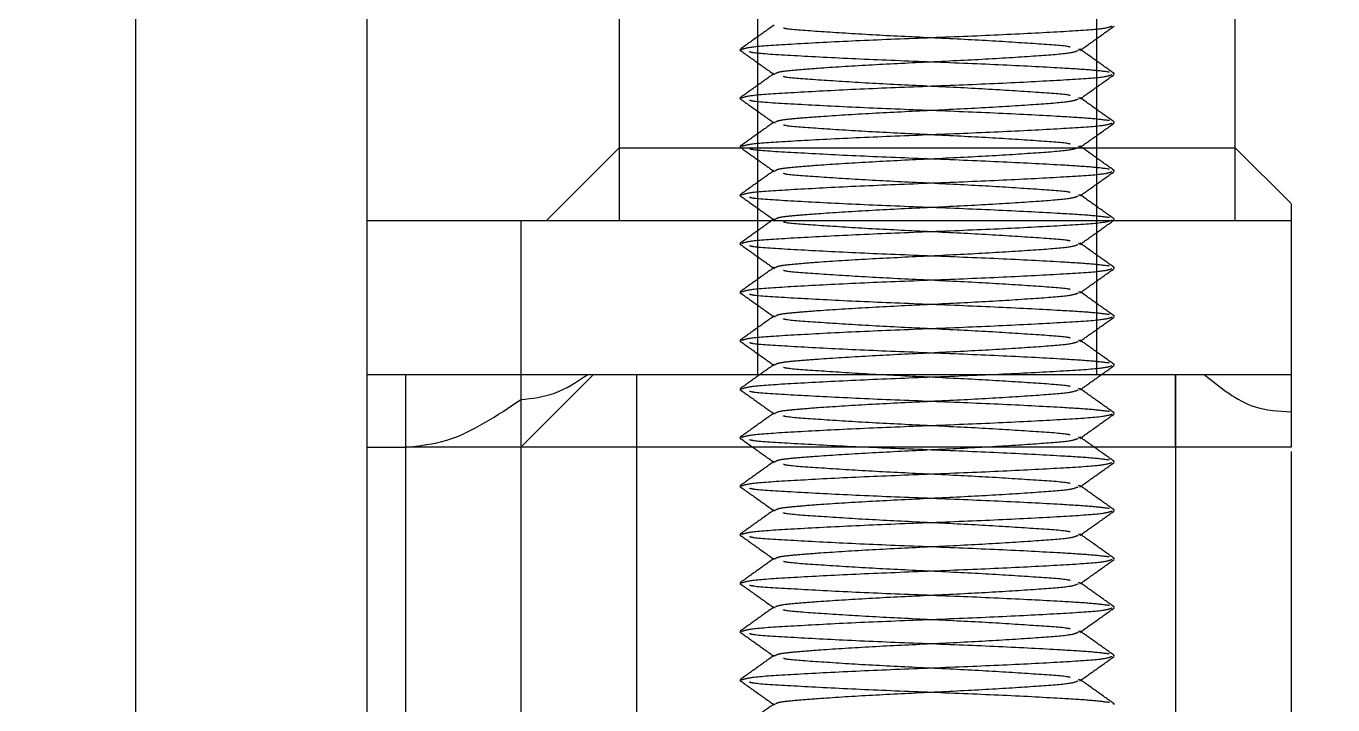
# Model space of a CAD drawing. Header units: metres. Extents: x 0 to 63075, y 0 to 44550.
# Drawn here: x 14044.5 to 14098.3, y 27457.6 to 27485.6 of the extents above; entities that cross this region are included whole.
import ezdxf

# ---------------------------------------------------------------- set-up
doc = ezdxf.new("R2010")
doc.units = ezdxf.units.M
doc.header["$LTSCALE"] = 75
doc.linetypes.add('HIDDEN2', pattern=[4.7625, 3.175, -1.5875])
for name, color, linetype in [('SDM', 7, 'Continuous'), ('SL1', 8, 'Continuous'), ('SL4', 4, 'Continuous'), ('ST1', 7, 'HIDDEN2')]:
    doc.layers.add(name, color=color, linetype=linetype)

# ---------------------------------------------------------------- blocks, each defined once
blk = doc.blocks.new('A$C1d93b9d1')
at = {"layer": 'SL1'}
blk.add_arc((5798.635, 3250), 171.45, 193.60643, 339.18626, dxfattribs=at)
blk = doc.blocks.new('A$C429c7d53')
at = {"layer": 'SL4'}
for p, q in [((328.24, 215), (328.24, 1004.763)), ((337.765, 1004.763), (337.765, 54.76)), ((348.165, 411.544), (348.165, 390.544)), ((373.565, 390.544), (373.565, 411.544)), ((348.165, 390.544), (345.165, 387.544)), ((348.165, 390.544), (373.565, 390.544)), ((375.865, 388.244), (373.565, 390.544)), ((337.765, 387.544), (344.115, 387.544)), ((344.115, 387.544), (344.115, 381.194)), ((344.115, 387.544), (375.865, 387.544)), ((354.561, 387.613), (354.464, 387.544)), ((368.544, 387.544), (368.574, 387.565)), ((375.865, 387.544), (375.865, 381.194)), ((337.765, 381.194), (339.358, 381.194)), ((337.765, 381.194), (344.115, 381.194)), ((339.358, 381.194), (344.115, 381.194)), ((339.358, 381.194), (339.358, 378.194)), ((339.358, 381.194), (339.358, 91.194)), ((344.115, 381.194), (344.115, 380.165)), ((344.115, 381.194), (346.869, 381.194)), ((347.115, 381.194), (344.115, 378.194)), ((344.115, 381.194), (375.865, 381.194)), ((348.878, 381.194), (348.878, 378.194)), ((371.108, 378.194), (371.108, 381.194)), ((372.29, 381.194), (375.865, 381.194)), ((375.865, 381.194), (375.865, 379.657)), ((344.115, 378.194), (339.358, 378.194)), ((348.878, 378.194), (344.115, 378.194)), ((344.115, 378.194), (344.115, 86.437)), ((371.108, 378.194), (348.878, 378.194)), ((348.878, 378.194), (348.878, 358.181)), ((375.865, 378.194), (371.108, 378.194)), ((371.108, 378.194), (371.108, 86.437)), ((375.865, 378.019), (375.865, 91.194))]:
    blk.add_line(p, q, dxfattribs=at)
for points, knots in [([(375.865, 388.241), (375.865, 388.211), (375.865, 388.15), (375.865, 387.749), (375.865, 387.544)], [0, 0, 0, 0, 0.489804, 1, 1, 1, 1]), ([(344.115, 380.165), (344.581, 380.214), (345.543, 380.317), (346.418, 380.896), (346.869, 381.194)], [0, 0, 0, 0, 0.485291, 1, 1, 1, 1]), ([(372.29, 381.194), (372.957, 380.654), (374.075, 379.749), (375.35, 379.683), (375.865, 379.657)], [0, 0, 0, 0, 0.595978, 1, 1, 1, 1]), ([(339.358, 378.194), (339.935, 378.26), (341.088, 378.39), (342.663, 379.189), (343.627, 379.837), (344.115, 380.165)], [0, 0, 0, 0, 0.331384, 0.661532, 1, 1, 1, 1]), ([(375.865, 379.657), (375.865, 379.159), (375.865, 378.391), (375.865, 378.245), (375.865, 378.194)], [0, 0, 0, 0, 0.648144, 1, 1, 1, 1])]:
    blk.add_open_spline(points, degree=3, knots=knots, dxfattribs=at)
at = {"layer": 'ST1'}
for p, q in [((325.003, 1004.763), (325.003, 4.763)), ((328.24, 215), (328.24, 1004.763)), ((333.003, 1004.763), (333.003, 4.763)), ((353.865, 412.544), (353.865, 387.544)), ((367.865, 387.544), (367.865, 412.544)), ((353.194, 394.576), (353.138, 394.589)), ((367.186, 394.589), (367.098, 394.612)), ((354.597, 393.575), (354.544, 393.589)), ((368.592, 393.589), (368.534, 393.61)), ((353.194, 392.576), (353.138, 392.589)), ((367.186, 392.589), (367.098, 392.612)), ((354.597, 391.575), (354.544, 391.589)), ((368.592, 391.589), (368.534, 391.61)), ((353.194, 390.576), (353.138, 390.589)), ((367.186, 390.589), (367.098, 390.612)), ((348.165, 390.544), (348.165, 387.544)), ((348.165, 390.544), (348.165, 387.544)), ((373.565, 387.544), (373.565, 390.544)), ((373.565, 387.544), (373.565, 390.544)), ((354.597, 389.575), (354.544, 389.589)), ((368.592, 389.589), (368.534, 389.61)), ((353.194, 388.576), (353.138, 388.589)), ((367.186, 388.589), (367.098, 388.612)), ((353.865, 387.544), (353.865, 381.194)), ((354.597, 387.575), (354.544, 387.589)), ((367.865, 381.194), (367.865, 387.544)), ((368.592, 387.589), (368.534, 387.61)), ((353.194, 386.576), (353.138, 386.589)), ((367.186, 386.589), (367.098, 386.612)), ((354.597, 385.575), (354.544, 385.589)), ((368.592, 385.589), (368.534, 385.61)), ((353.194, 384.576), (353.138, 384.589)), ((367.186, 384.589), (367.098, 384.612)), ((354.597, 383.575), (354.544, 383.589)), ((368.592, 383.589), (368.534, 383.61)), ((353.194, 382.576), (353.138, 382.589)), ((367.186, 382.589), (367.098, 382.612)), ((354.597, 381.575), (354.544, 381.589)), ((368.592, 381.589), (368.534, 381.61)), ((348.878, 381.194), (348.878, 378.194)), ((348.878, 381.194), (348.878, 81.194)), ((371.108, 381.194), (371.108, 378.194)), ((371.108, 381.194), (371.108, 86.437)), ((353.194, 380.576), (353.138, 380.589)), ((367.186, 380.589), (367.098, 380.612)), ((344.115, 380.165), (344.115, 378.194)), ((354.597, 379.575), (354.544, 379.589)), ((368.592, 379.589), (368.534, 379.61)), ((337.765, 378.194), (339.358, 378.194)), ((339.358, 378.194), (339.358, 91.194)), ((353.194, 378.576), (353.138, 378.589)), ((367.186, 378.589), (367.098, 378.612)), ((354.597, 377.575), (354.544, 377.589)), ((368.592, 377.589), (368.534, 377.61)), ((353.194, 376.576), (353.138, 376.589)), ((367.186, 376.589), (367.098, 376.612)), ((354.597, 375.575), (354.544, 375.589)), ((368.592, 375.589), (368.534, 375.61)), ((353.194, 374.576), (353.138, 374.589)), ((367.186, 374.589), (367.098, 374.612)), ((354.597, 373.575), (354.544, 373.589)), ((368.592, 373.589), (368.534, 373.61)), ((353.194, 372.576), (353.138, 372.589)), ((367.186, 372.589), (367.098, 372.612)), ((354.597, 371.575), (354.544, 371.589)), ((368.592, 371.589), (368.534, 371.61)), ((353.194, 370.576), (353.138, 370.589)), ((367.186, 370.589), (367.098, 370.612)), ((354.597, 369.575), (354.544, 369.589)), ((368.592, 369.589), (368.534, 369.61)), ((353.194, 368.576), (353.138, 368.589)), ((367.186, 368.589), (367.098, 368.612)), ((354.597, 367.575), (354.544, 367.589)), ((368.592, 367.589), (368.534, 367.61))]:
    blk.add_line(p, q, dxfattribs=at)
for points, knots in [([(354.561, 395.613), (354.326, 395.446), (353.856, 395.111), (353.386, 394.776), (353.151, 394.608)], [0, 0, 0, 0, 0.499908, 1, 1, 1, 1]), ([(353.229, 394.608), (353.334, 394.645), (353.561, 394.725), (355.282, 394.832), (357.822, 394.968), (360.865, 395.089), (363.908, 395.209), (366.447, 395.345), (368.157, 395.451), (368.382, 395.53), (368.485, 395.566)], [0, 0, 0, 0, 0.111758, 0.239388, 0.372264, 0.501747, 0.63123, 0.764106, 0.891736, 1, 1, 1, 1]), ([(366.759, 394.701), (366.74, 394.706), (366.578, 394.754), (365.389, 394.831), (363.365, 394.968), (360.865, 395.089), (358.367, 395.209), (356.334, 395.346), (355.127, 395.426), (354.964, 395.477), (354.936, 395.486)], [0, 0, 0, 0, 0.020732, 0.175704, 0.337058, 0.494284, 0.651511, 0.812864, 0.967837, 1, 1, 1, 1]), ([(367.164, 394.561), (367.399, 394.728), (367.869, 395.063), (368.339, 395.398), (368.574, 395.565)], [0, 0, 0, 0, 0.499911, 1, 1, 1, 1]), ([(353.143, 394.576), (353.377, 394.409), (353.847, 394.075), (354.316, 393.741), (354.55, 393.573)], [0, 0, 0, 0, 0.500033, 1, 1, 1, 1]), ([(368.375, 393.667), (368.156, 393.695), (367.718, 393.752), (366.214, 393.845), (363.905, 393.968), (360.868, 394.089), (357.814, 394.209), (355.313, 394.346), (353.794, 394.432), (353.589, 394.488), (353.537, 394.503)], [0, 0, 0, 0, 0.103388, 0.206233, 0.357671, 0.505243, 0.652814, 0.804253, 0.949712, 1, 1, 1, 1]), ([(354.609, 393.612), (354.65, 393.636), (354.738, 393.688), (355.379, 393.758), (356.52, 393.848), (358.382, 393.968), (360.863, 394.089), (363.355, 394.209), (365.43, 394.345), (366.819, 394.45), (367.002, 394.527), (367.085, 394.562)], [0, 0, 0, 0, 0.072607, 0.155069, 0.237884, 0.371691, 0.502076, 0.632461, 0.766268, 0.894784, 1, 1, 1, 1]), ([(368.577, 393.61), (368.342, 393.777), (367.873, 394.111), (367.404, 394.446), (367.169, 394.613)], [0, 0, 0, 0, 0.500042, 1, 1, 1, 1]), ([(354.561, 393.613), (354.326, 393.446), (353.856, 393.111), (353.386, 392.776), (353.151, 392.608)], [0, 0, 0, 0, 0.499908, 1, 1, 1, 1]), ([(353.229, 392.608), (353.334, 392.645), (353.561, 392.725), (355.282, 392.832), (357.822, 392.968), (360.865, 393.089), (363.908, 393.209), (366.447, 393.345), (368.157, 393.451), (368.382, 393.53), (368.485, 393.566)], [0, 0, 0, 0, 0.111758, 0.239388, 0.372264, 0.501747, 0.63123, 0.764106, 0.891736, 1, 1, 1, 1]), ([(366.759, 392.701), (366.74, 392.706), (366.578, 392.754), (365.389, 392.831), (363.365, 392.968), (360.865, 393.089), (358.367, 393.209), (356.334, 393.346), (355.127, 393.426), (354.964, 393.477), (354.936, 393.486)], [0, 0, 0, 0, 0.020732, 0.175704, 0.337058, 0.494284, 0.651511, 0.812864, 0.967837, 1, 1, 1, 1]), ([(367.164, 392.561), (367.399, 392.728), (367.869, 393.063), (368.339, 393.398), (368.574, 393.565)], [0, 0, 0, 0, 0.499911, 1, 1, 1, 1]), ([(353.143, 392.576), (353.377, 392.409), (353.847, 392.075), (354.316, 391.741), (354.55, 391.573)], [0, 0, 0, 0, 0.5000327, 1, 1, 1, 1]), ([(368.375, 391.667), (368.156, 391.695), (367.718, 391.752), (366.214, 391.845), (363.905, 391.968), (360.868, 392.089), (357.814, 392.209), (355.313, 392.346), (353.794, 392.432), (353.589, 392.488), (353.537, 392.503)], [0, 0, 0, 0, 0.103388, 0.206233, 0.357671, 0.505243, 0.652814, 0.804253, 0.949712, 1, 1, 1, 1]), ([(354.609, 391.612), (354.65, 391.636), (354.738, 391.688), (355.379, 391.758), (356.52, 391.848), (358.382, 391.968), (360.863, 392.089), (363.355, 392.209), (365.43, 392.345), (366.819, 392.45), (367.002, 392.527), (367.085, 392.562)], [0, 0, 0, 0, 0.072607, 0.155069, 0.237884, 0.371691, 0.502076, 0.632461, 0.766268, 0.894784, 1, 1, 1, 1]), ([(368.577, 391.61), (368.342, 391.777), (367.873, 392.111), (367.404, 392.446), (367.169, 392.613)], [0, 0, 0, 0, 0.5000417, 1, 1, 1, 1]), ([(354.561, 391.613), (354.326, 391.446), (353.856, 391.111), (353.386, 390.776), (353.151, 390.608)], [0, 0, 0, 0, 0.499908, 1, 1, 1, 1]), ([(353.229, 390.608), (353.334, 390.645), (353.561, 390.725), (355.282, 390.832), (357.822, 390.968), (360.865, 391.089), (363.908, 391.209), (366.447, 391.345), (368.157, 391.451), (368.382, 391.53), (368.485, 391.566)], [0, 0, 0, 0, 0.111758, 0.239388, 0.372264, 0.501747, 0.63123, 0.764106, 0.891736, 1, 1, 1, 1]), ([(366.759, 390.701), (366.74, 390.706), (366.578, 390.754), (365.389, 390.831), (363.365, 390.968), (360.865, 391.089), (358.367, 391.209), (356.334, 391.346), (355.127, 391.426), (354.964, 391.477), (354.936, 391.486)], [0, 0, 0, 0, 0.020732, 0.175704, 0.337058, 0.494284, 0.651511, 0.812864, 0.967837, 1, 1, 1, 1]), ([(367.164, 390.561), (367.399, 390.728), (367.869, 391.063), (368.339, 391.398), (368.574, 391.565)], [0, 0, 0, 0, 0.4999108, 1, 1, 1, 1]), ([(353.143, 390.576), (353.377, 390.409), (353.847, 390.075), (354.316, 389.741), (354.55, 389.573)], [0, 0, 0, 0, 0.5000327, 1, 1, 1, 1]), ([(368.577, 389.61), (368.342, 389.777), (367.873, 390.111), (367.404, 390.446), (367.169, 390.613)], [0, 0, 0, 0, 0.500042, 1, 1, 1, 1]), ([(368.375, 389.667), (368.156, 389.695), (367.718, 389.752), (366.214, 389.845), (363.905, 389.968), (360.868, 390.089), (357.814, 390.209), (355.313, 390.346), (353.794, 390.432), (353.589, 390.488), (353.537, 390.503)], [0, 0, 0, 0, 0.103388, 0.206233, 0.357671, 0.505243, 0.652814, 0.804253, 0.949712, 1, 1, 1, 1]), ([(354.609, 389.612), (354.65, 389.636), (354.738, 389.688), (355.379, 389.758), (356.52, 389.848), (358.382, 389.968), (360.863, 390.089), (363.355, 390.209), (365.43, 390.345), (366.819, 390.45), (367.002, 390.527), (367.085, 390.562)], [0, 0, 0, 0, 0.072607, 0.155069, 0.237884, 0.371691, 0.502076, 0.632461, 0.766268, 0.894784, 1, 1, 1, 1]), ([(354.561, 389.613), (354.326, 389.446), (353.856, 389.111), (353.386, 388.776), (353.151, 388.608)], [0, 0, 0, 0, 0.499908, 1, 1, 1, 1]), ([(353.229, 388.608), (353.334, 388.645), (353.561, 388.725), (355.282, 388.832), (357.822, 388.968), (360.865, 389.089), (363.908, 389.209), (366.447, 389.345), (368.157, 389.451), (368.382, 389.53), (368.485, 389.566)], [0, 0, 0, 0, 0.111758, 0.239388, 0.372264, 0.501747, 0.63123, 0.764106, 0.891736, 1, 1, 1, 1]), ([(366.759, 388.701), (366.74, 388.706), (366.578, 388.754), (365.389, 388.831), (363.365, 388.968), (360.865, 389.089), (358.367, 389.209), (356.334, 389.346), (355.127, 389.426), (354.964, 389.477), (354.936, 389.486)], [0, 0, 0, 0, 0.020732, 0.175704, 0.337058, 0.494284, 0.651511, 0.812864, 0.967837, 1, 1, 1, 1]), ([(367.164, 388.561), (367.399, 388.728), (367.869, 389.063), (368.339, 389.398), (368.574, 389.565)], [0, 0, 0, 0, 0.499911, 1, 1, 1, 1]), ([(353.143, 388.576), (353.377, 388.409), (353.847, 388.075), (354.316, 387.741), (354.55, 387.573)], [0, 0, 0, 0, 0.500033, 1, 1, 1, 1]), ([(368.375, 387.667), (368.156, 387.695), (367.718, 387.752), (366.214, 387.845), (363.905, 387.968), (360.868, 388.089), (357.814, 388.209), (355.313, 388.346), (353.794, 388.432), (353.589, 388.488), (353.537, 388.503)], [0, 0, 0, 0, 0.103388, 0.206233, 0.357671, 0.505243, 0.652814, 0.804253, 0.949712, 1, 1, 1, 1]), ([(354.609, 387.612), (354.65, 387.636), (354.738, 387.688), (355.379, 387.758), (356.52, 387.848), (358.382, 387.968), (360.863, 388.089), (363.355, 388.209), (365.43, 388.345), (366.819, 388.45), (367.002, 388.527), (367.085, 388.562)], [0, 0, 0, 0, 0.072607, 0.155069, 0.237884, 0.371691, 0.502076, 0.632461, 0.766268, 0.894784, 1, 1, 1, 1]), ([(368.577, 387.61), (368.342, 387.777), (367.873, 388.111), (367.404, 388.446), (367.169, 388.613)], [0, 0, 0, 0, 0.500042, 1, 1, 1, 1]), ([(354.464, 387.544), (354.261, 387.4), (353.824, 387.088), (353.386, 386.776), (353.151, 386.608)], [0, 0, 0, 0, 0.462982, 1, 1, 1, 1]), ([(353.229, 386.608), (353.334, 386.645), (353.561, 386.725), (355.282, 386.832), (357.822, 386.968), (360.865, 387.089), (363.908, 387.209), (366.447, 387.345), (368.157, 387.451), (368.382, 387.53), (368.485, 387.566)], [0, 0, 0, 0, 0.111758, 0.239388, 0.372264, 0.501747, 0.63123, 0.764106, 0.891736, 1, 1, 1, 1]), ([(366.759, 386.701), (366.74, 386.706), (366.578, 386.754), (365.389, 386.831), (363.365, 386.968), (360.865, 387.089), (358.367, 387.209), (356.334, 387.346), (355.127, 387.426), (354.964, 387.477), (354.936, 387.486)], [0, 0, 0, 0, 0.020732, 0.175704, 0.337058, 0.494284, 0.651511, 0.812864, 0.967837, 1, 1, 1, 1]), ([(367.164, 386.561), (367.399, 386.728), (367.859, 387.056), (368.319, 387.384), (368.544, 387.544)], [0, 0, 0, 0, 0.510792, 1, 1, 1, 1]), ([(353.143, 386.576), (353.377, 386.409), (353.847, 386.075), (354.316, 385.741), (354.55, 385.573)], [0, 0, 0, 0, 0.500033, 1, 1, 1, 1]), ([(368.375, 385.667), (368.156, 385.695), (367.718, 385.752), (366.214, 385.845), (363.905, 385.968), (360.868, 386.089), (357.814, 386.209), (355.313, 386.346), (353.794, 386.432), (353.589, 386.488), (353.537, 386.503)], [0, 0, 0, 0, 0.103388, 0.206233, 0.357671, 0.505243, 0.652814, 0.804253, 0.949712, 1, 1, 1, 1]), ([(354.609, 385.612), (354.65, 385.636), (354.738, 385.688), (355.379, 385.758), (356.52, 385.848), (358.382, 385.968), (360.863, 386.089), (363.355, 386.209), (365.43, 386.345), (366.819, 386.45), (367.002, 386.527), (367.085, 386.562)], [0, 0, 0, 0, 0.072607, 0.155069, 0.237884, 0.371691, 0.502076, 0.632461, 0.766268, 0.894784, 1, 1, 1, 1]), ([(368.577, 385.61), (368.342, 385.777), (367.873, 386.111), (367.404, 386.446), (367.169, 386.613)], [0, 0, 0, 0, 0.500042, 1, 1, 1, 1]), ([(354.561, 385.613), (354.326, 385.446), (353.856, 385.111), (353.386, 384.776), (353.151, 384.608)], [0, 0, 0, 0, 0.499908, 1, 1, 1, 1]), ([(353.229, 384.608), (353.334, 384.645), (353.561, 384.725), (355.282, 384.832), (357.822, 384.968), (360.865, 385.089), (363.908, 385.209), (366.447, 385.345), (368.157, 385.451), (368.382, 385.53), (368.485, 385.566)], [0, 0, 0, 0, 0.111758, 0.239388, 0.372264, 0.501747, 0.63123, 0.764106, 0.891736, 1, 1, 1, 1]), ([(366.759, 384.701), (366.74, 384.706), (366.578, 384.754), (365.389, 384.831), (363.365, 384.968), (360.865, 385.089), (358.367, 385.209), (356.334, 385.346), (355.127, 385.426), (354.964, 385.477), (354.936, 385.486)], [0, 0, 0, 0, 0.020732, 0.175704, 0.337058, 0.494284, 0.651511, 0.812864, 0.967837, 1, 1, 1, 1]), ([(367.164, 384.561), (367.399, 384.728), (367.869, 385.063), (368.339, 385.398), (368.574, 385.565)], [0, 0, 0, 0, 0.499911, 1, 1, 1, 1]), ([(353.143, 384.576), (353.377, 384.409), (353.847, 384.075), (354.316, 383.741), (354.55, 383.573)], [0, 0, 0, 0, 0.500033, 1, 1, 1, 1]), ([(368.375, 383.667), (368.156, 383.695), (367.718, 383.752), (366.214, 383.845), (363.905, 383.968), (360.868, 384.089), (357.814, 384.209), (355.313, 384.346), (353.794, 384.432), (353.589, 384.488), (353.537, 384.503)], [0, 0, 0, 0, 0.103388, 0.206233, 0.357671, 0.505243, 0.652814, 0.804253, 0.949712, 1, 1, 1, 1]), ([(354.609, 383.612), (354.65, 383.636), (354.738, 383.688), (355.379, 383.758), (356.52, 383.848), (358.382, 383.968), (360.863, 384.089), (363.355, 384.209), (365.43, 384.345), (366.819, 384.45), (367.002, 384.527), (367.085, 384.562)], [0, 0, 0, 0, 0.072607, 0.155069, 0.237884, 0.371691, 0.502076, 0.632461, 0.766268, 0.894784, 1, 1, 1, 1]), ([(368.577, 383.61), (368.342, 383.777), (367.873, 384.111), (367.404, 384.446), (367.169, 384.613)], [0, 0, 0, 0, 0.500042, 1, 1, 1, 1]), ([(354.561, 383.613), (354.326, 383.446), (353.856, 383.111), (353.386, 382.776), (353.151, 382.608)], [0, 0, 0, 0, 0.499908, 1, 1, 1, 1]), ([(353.229, 382.608), (353.334, 382.645), (353.561, 382.725), (355.282, 382.832), (357.822, 382.968), (360.865, 383.089), (363.908, 383.209), (366.447, 383.345), (368.157, 383.451), (368.382, 383.53), (368.485, 383.566)], [0, 0, 0, 0, 0.111758, 0.239388, 0.372264, 0.501747, 0.63123, 0.764106, 0.891736, 1, 1, 1, 1]), ([(367.164, 382.561), (367.399, 382.728), (367.869, 383.063), (368.339, 383.398), (368.574, 383.565)], [0, 0, 0, 0, 0.499911, 1, 1, 1, 1]), ([(366.759, 382.701), (366.74, 382.706), (366.578, 382.754), (365.389, 382.831), (363.365, 382.968), (360.865, 383.089), (358.367, 383.209), (356.334, 383.346), (355.127, 383.426), (354.964, 383.477), (354.936, 383.486)], [0, 0, 0, 0, 0.0207322, 0.1757045, 0.337058, 0.4942844, 0.6515107, 0.8128643, 0.9678366, 1, 1, 1, 1]), ([(353.143, 382.576), (353.377, 382.409), (353.847, 382.075), (354.316, 381.741), (354.55, 381.573)], [0, 0, 0, 0, 0.5000327, 1, 1, 1, 1]), ([(368.375, 381.667), (368.156, 381.695), (367.718, 381.752), (366.214, 381.845), (363.905, 381.968), (360.868, 382.089), (357.814, 382.209), (355.313, 382.346), (353.794, 382.432), (353.589, 382.488), (353.537, 382.503)], [0, 0, 0, 0, 0.103388, 0.206233, 0.357671, 0.505243, 0.652814, 0.804253, 0.949712, 1, 1, 1, 1]), ([(354.609, 381.612), (354.65, 381.636), (354.738, 381.688), (355.379, 381.758), (356.52, 381.848), (358.382, 381.968), (360.863, 382.089), (363.355, 382.209), (365.43, 382.345), (366.819, 382.45), (367.002, 382.527), (367.085, 382.562)], [0, 0, 0, 0, 0.0726073, 0.1550688, 0.2378835, 0.371691, 0.5020758, 0.6324606, 0.7662681, 0.8947836, 1, 1, 1, 1]), ([(368.577, 381.61), (368.342, 381.777), (367.873, 382.111), (367.404, 382.446), (367.169, 382.613)], [0, 0, 0, 0, 0.500042, 1, 1, 1, 1]), ([(354.561, 381.613), (354.326, 381.446), (353.856, 381.111), (353.386, 380.776), (353.151, 380.608)], [0, 0, 0, 0, 0.499908, 1, 1, 1, 1]), ([(353.229, 380.608), (353.334, 380.645), (353.561, 380.725), (355.282, 380.832), (357.822, 380.968), (360.865, 381.089), (363.908, 381.209), (366.447, 381.345), (368.157, 381.451), (368.382, 381.53), (368.485, 381.566)], [0, 0, 0, 0, 0.111758, 0.239388, 0.372264, 0.501747, 0.63123, 0.764106, 0.891736, 1, 1, 1, 1]), ([(366.759, 380.701), (366.74, 380.706), (366.578, 380.754), (365.389, 380.831), (363.365, 380.968), (360.865, 381.089), (358.367, 381.209), (356.334, 381.346), (355.127, 381.426), (354.964, 381.477), (354.936, 381.486)], [0, 0, 0, 0, 0.020732, 0.175704, 0.337058, 0.494284, 0.651511, 0.812864, 0.967837, 1, 1, 1, 1]), ([(367.164, 380.561), (367.399, 380.728), (367.869, 381.063), (368.339, 381.398), (368.574, 381.565)], [0, 0, 0, 0, 0.4999108, 1, 1, 1, 1]), ([(353.143, 380.576), (353.377, 380.409), (353.847, 380.075), (354.316, 379.741), (354.55, 379.573)], [0, 0, 0, 0, 0.500033, 1, 1, 1, 1]), ([(368.375, 379.667), (368.156, 379.695), (367.718, 379.752), (366.214, 379.845), (363.905, 379.968), (360.868, 380.089), (357.814, 380.209), (355.313, 380.346), (353.794, 380.432), (353.589, 380.488), (353.537, 380.503)], [0, 0, 0, 0, 0.103388, 0.206233, 0.357671, 0.505243, 0.652814, 0.804253, 0.949712, 1, 1, 1, 1]), ([(354.609, 379.612), (354.65, 379.636), (354.738, 379.688), (355.379, 379.758), (356.52, 379.848), (358.382, 379.968), (360.863, 380.089), (363.355, 380.209), (365.43, 380.345), (366.819, 380.45), (367.002, 380.527), (367.085, 380.562)], [0, 0, 0, 0, 0.072607, 0.155069, 0.237884, 0.371691, 0.502076, 0.632461, 0.766268, 0.894784, 1, 1, 1, 1]), ([(368.577, 379.61), (368.342, 379.777), (367.873, 380.111), (367.404, 380.446), (367.169, 380.613)], [0, 0, 0, 0, 0.500042, 1, 1, 1, 1]), ([(354.561, 379.613), (354.326, 379.446), (353.856, 379.111), (353.386, 378.776), (353.151, 378.608)], [0, 0, 0, 0, 0.499908, 1, 1, 1, 1]), ([(353.229, 378.608), (353.334, 378.645), (353.561, 378.725), (355.282, 378.832), (357.822, 378.968), (360.865, 379.089), (363.908, 379.209), (366.447, 379.345), (368.157, 379.451), (368.382, 379.53), (368.485, 379.566)], [0, 0, 0, 0, 0.111758, 0.239388, 0.372264, 0.501747, 0.63123, 0.764106, 0.891736, 1, 1, 1, 1]), ([(366.759, 378.701), (366.74, 378.706), (366.578, 378.754), (365.389, 378.831), (363.365, 378.968), (360.865, 379.089), (358.367, 379.209), (356.334, 379.346), (355.127, 379.426), (354.964, 379.477), (354.936, 379.486)], [0, 0, 0, 0, 0.020732, 0.175704, 0.337058, 0.494284, 0.651511, 0.812864, 0.967837, 1, 1, 1, 1]), ([(367.164, 378.561), (367.399, 378.728), (367.869, 379.063), (368.339, 379.398), (368.574, 379.565)], [0, 0, 0, 0, 0.499911, 1, 1, 1, 1]), ([(353.143, 378.576), (353.377, 378.409), (353.847, 378.075), (354.316, 377.741), (354.55, 377.573)], [0, 0, 0, 0, 0.5000327, 1, 1, 1, 1]), ([(368.375, 377.667), (368.156, 377.695), (367.718, 377.752), (366.214, 377.845), (363.905, 377.968), (360.868, 378.089), (357.814, 378.209), (355.313, 378.346), (353.794, 378.432), (353.589, 378.488), (353.537, 378.503)], [0, 0, 0, 0, 0.103388, 0.206233, 0.357671, 0.505243, 0.652814, 0.804253, 0.949712, 1, 1, 1, 1]), ([(354.609, 377.612), (354.65, 377.636), (354.738, 377.688), (355.379, 377.758), (356.52, 377.848), (358.382, 377.968), (360.863, 378.089), (363.355, 378.209), (365.43, 378.345), (366.819, 378.45), (367.002, 378.527), (367.085, 378.562)], [0, 0, 0, 0, 0.072607, 0.155069, 0.237884, 0.371691, 0.502076, 0.632461, 0.766268, 0.894784, 1, 1, 1, 1]), ([(368.577, 377.61), (368.342, 377.777), (367.873, 378.111), (367.404, 378.446), (367.169, 378.613)], [0, 0, 0, 0, 0.500042, 1, 1, 1, 1]), ([(354.561, 377.613), (354.326, 377.446), (353.856, 377.111), (353.386, 376.776), (353.151, 376.608)], [0, 0, 0, 0, 0.499908, 1, 1, 1, 1]), ([(353.229, 376.608), (353.334, 376.645), (353.561, 376.725), (355.282, 376.832), (357.822, 376.968), (360.865, 377.089), (363.908, 377.209), (366.447, 377.345), (368.157, 377.451), (368.382, 377.53), (368.485, 377.566)], [0, 0, 0, 0, 0.111758, 0.239388, 0.372264, 0.501747, 0.63123, 0.764106, 0.891736, 1, 1, 1, 1]), ([(366.759, 376.701), (366.74, 376.706), (366.578, 376.754), (365.389, 376.831), (363.365, 376.968), (360.865, 377.089), (358.367, 377.209), (356.334, 377.346), (355.127, 377.426), (354.964, 377.477), (354.936, 377.486)], [0, 0, 0, 0, 0.020732, 0.175704, 0.337058, 0.494284, 0.651511, 0.812864, 0.967837, 1, 1, 1, 1]), ([(367.164, 376.561), (367.399, 376.728), (367.869, 377.063), (368.339, 377.398), (368.574, 377.565)], [0, 0, 0, 0, 0.499911, 1, 1, 1, 1]), ([(353.143, 376.576), (353.377, 376.409), (353.847, 376.075), (354.316, 375.741), (354.55, 375.573)], [0, 0, 0, 0, 0.500033, 1, 1, 1, 1]), ([(354.609, 375.612), (354.65, 375.636), (354.738, 375.688), (355.379, 375.758), (356.52, 375.848), (358.382, 375.968), (360.863, 376.089), (363.355, 376.209), (365.43, 376.345), (366.819, 376.45), (367.002, 376.527), (367.085, 376.562)], [0, 0, 0, 0, 0.072607, 0.155069, 0.237884, 0.371691, 0.502076, 0.632461, 0.766268, 0.894784, 1, 1, 1, 1]), ([(368.577, 375.61), (368.342, 375.777), (367.873, 376.111), (367.404, 376.446), (367.169, 376.613)], [0, 0, 0, 0, 0.500042, 1, 1, 1, 1]), ([(368.375, 375.667), (368.156, 375.695), (367.718, 375.752), (366.214, 375.845), (363.905, 375.968), (360.868, 376.089), (357.814, 376.209), (355.313, 376.346), (353.794, 376.432), (353.589, 376.488), (353.537, 376.503)], [0, 0, 0, 0, 0.103388, 0.206233, 0.357671, 0.505243, 0.652814, 0.804253, 0.949712, 1, 1, 1, 1]), ([(354.561, 375.613), (354.326, 375.446), (353.856, 375.111), (353.386, 374.776), (353.151, 374.608)], [0, 0, 0, 0, 0.499908, 1, 1, 1, 1]), ([(353.229, 374.608), (353.334, 374.645), (353.561, 374.725), (355.282, 374.832), (357.822, 374.968), (360.865, 375.089), (363.908, 375.209), (366.447, 375.345), (368.157, 375.451), (368.382, 375.53), (368.485, 375.566)], [0, 0, 0, 0, 0.111758, 0.239388, 0.372264, 0.501747, 0.63123, 0.764106, 0.891736, 1, 1, 1, 1]), ([(366.759, 374.701), (366.74, 374.706), (366.578, 374.754), (365.389, 374.831), (363.365, 374.968), (360.865, 375.089), (358.367, 375.209), (356.334, 375.346), (355.127, 375.426), (354.964, 375.477), (354.936, 375.486)], [0, 0, 0, 0, 0.0207322, 0.1757045, 0.337058, 0.4942844, 0.6515107, 0.8128643, 0.9678366, 1, 1, 1, 1]), ([(367.164, 374.561), (367.399, 374.728), (367.869, 375.063), (368.339, 375.398), (368.574, 375.565)], [0, 0, 0, 0, 0.4999108, 1, 1, 1, 1]), ([(353.143, 374.576), (353.377, 374.409), (353.847, 374.075), (354.316, 373.741), (354.55, 373.573)], [0, 0, 0, 0, 0.5000327, 1, 1, 1, 1]), ([(368.375, 373.667), (368.156, 373.695), (367.718, 373.752), (366.214, 373.845), (363.905, 373.968), (360.868, 374.089), (357.814, 374.209), (355.313, 374.346), (353.794, 374.432), (353.589, 374.488), (353.537, 374.503)], [0, 0, 0, 0, 0.103388, 0.206233, 0.357671, 0.505243, 0.652814, 0.804253, 0.949712, 1, 1, 1, 1]), ([(354.609, 373.612), (354.65, 373.636), (354.738, 373.688), (355.379, 373.758), (356.52, 373.848), (358.382, 373.968), (360.863, 374.089), (363.355, 374.209), (365.43, 374.345), (366.819, 374.45), (367.002, 374.527), (367.085, 374.562)], [0, 0, 0, 0, 0.072607, 0.155069, 0.237884, 0.371691, 0.502076, 0.632461, 0.766268, 0.894784, 1, 1, 1, 1]), ([(368.577, 373.61), (368.342, 373.777), (367.873, 374.111), (367.404, 374.446), (367.169, 374.613)], [0, 0, 0, 0, 0.500042, 1, 1, 1, 1]), ([(354.561, 373.613), (354.326, 373.446), (353.856, 373.111), (353.386, 372.776), (353.151, 372.608)], [0, 0, 0, 0, 0.499908, 1, 1, 1, 1]), ([(353.229, 372.608), (353.334, 372.645), (353.561, 372.725), (355.282, 372.832), (357.822, 372.968), (360.865, 373.089), (363.908, 373.209), (366.447, 373.345), (368.157, 373.451), (368.382, 373.53), (368.485, 373.566)], [0, 0, 0, 0, 0.111758, 0.239388, 0.372264, 0.501747, 0.63123, 0.764106, 0.891736, 1, 1, 1, 1]), ([(366.759, 372.701), (366.74, 372.706), (366.578, 372.754), (365.389, 372.831), (363.365, 372.968), (360.865, 373.089), (358.367, 373.209), (356.334, 373.346), (355.127, 373.426), (354.964, 373.477), (354.936, 373.486)], [0, 0, 0, 0, 0.020732, 0.175704, 0.337058, 0.494284, 0.651511, 0.812864, 0.967837, 1, 1, 1, 1]), ([(367.164, 372.561), (367.399, 372.728), (367.869, 373.063), (368.339, 373.398), (368.574, 373.565)], [0, 0, 0, 0, 0.4999108, 1, 1, 1, 1]), ([(353.143, 372.576), (353.377, 372.409), (353.847, 372.075), (354.316, 371.741), (354.55, 371.573)], [0, 0, 0, 0, 0.500033, 1, 1, 1, 1]), ([(368.375, 371.667), (368.156, 371.695), (367.718, 371.752), (366.214, 371.845), (363.905, 371.968), (360.868, 372.089), (357.814, 372.209), (355.313, 372.346), (353.794, 372.432), (353.589, 372.488), (353.537, 372.503)], [0, 0, 0, 0, 0.103388, 0.206233, 0.357671, 0.505243, 0.652814, 0.804253, 0.949712, 1, 1, 1, 1]), ([(354.609, 371.612), (354.65, 371.636), (354.738, 371.688), (355.379, 371.758), (356.52, 371.848), (358.382, 371.968), (360.863, 372.089), (363.355, 372.209), (365.43, 372.345), (366.819, 372.45), (367.002, 372.527), (367.085, 372.562)], [0, 0, 0, 0, 0.072607, 0.155069, 0.237884, 0.371691, 0.502076, 0.632461, 0.766268, 0.894784, 1, 1, 1, 1]), ([(368.577, 371.61), (368.342, 371.777), (367.873, 372.111), (367.404, 372.446), (367.169, 372.613)], [0, 0, 0, 0, 0.500042, 1, 1, 1, 1]), ([(354.561, 371.613), (354.326, 371.446), (353.856, 371.111), (353.386, 370.776), (353.151, 370.608)], [0, 0, 0, 0, 0.4999079, 1, 1, 1, 1]), ([(353.229, 370.608), (353.334, 370.645), (353.561, 370.725), (355.282, 370.832), (357.822, 370.968), (360.865, 371.089), (363.908, 371.209), (366.447, 371.345), (368.157, 371.451), (368.382, 371.53), (368.485, 371.566)], [0, 0, 0, 0, 0.1117583, 0.2393882, 0.3722641, 0.5017472, 0.6312302, 0.7641061, 0.891736, 1, 1, 1, 1]), ([(366.759, 370.701), (366.74, 370.706), (366.578, 370.754), (365.389, 370.831), (363.365, 370.968), (360.865, 371.089), (358.367, 371.209), (356.334, 371.346), (355.127, 371.426), (354.964, 371.477), (354.936, 371.486)], [0, 0, 0, 0, 0.020732, 0.175704, 0.337058, 0.494284, 0.651511, 0.812864, 0.967837, 1, 1, 1, 1]), ([(367.164, 370.561), (367.399, 370.728), (367.869, 371.063), (368.339, 371.398), (368.574, 371.565)], [0, 0, 0, 0, 0.499911, 1, 1, 1, 1]), ([(353.143, 370.576), (353.377, 370.409), (353.847, 370.075), (354.316, 369.741), (354.55, 369.573)], [0, 0, 0, 0, 0.5000327, 1, 1, 1, 1]), ([(368.375, 369.667), (368.156, 369.695), (367.718, 369.752), (366.214, 369.845), (363.905, 369.968), (360.868, 370.089), (357.814, 370.209), (355.313, 370.346), (353.794, 370.432), (353.589, 370.488), (353.537, 370.503)], [0, 0, 0, 0, 0.103388, 0.206233, 0.357671, 0.505243, 0.652814, 0.804253, 0.949712, 1, 1, 1, 1]), ([(354.609, 369.612), (354.65, 369.636), (354.738, 369.688), (355.379, 369.758), (356.52, 369.848), (358.382, 369.968), (360.863, 370.089), (363.355, 370.209), (365.43, 370.345), (366.819, 370.45), (367.002, 370.527), (367.085, 370.562)], [0, 0, 0, 0, 0.072607, 0.155069, 0.237884, 0.371691, 0.502076, 0.632461, 0.766268, 0.894784, 1, 1, 1, 1]), ([(368.577, 369.61), (368.342, 369.777), (367.873, 370.111), (367.404, 370.446), (367.169, 370.613)], [0, 0, 0, 0, 0.5000417, 1, 1, 1, 1]), ([(354.561, 369.613), (354.326, 369.446), (353.856, 369.111), (353.386, 368.776), (353.151, 368.608)], [0, 0, 0, 0, 0.499908, 1, 1, 1, 1]), ([(353.229, 368.608), (353.334, 368.645), (353.561, 368.725), (355.282, 368.832), (357.822, 368.968), (360.865, 369.089), (363.908, 369.209), (366.447, 369.345), (368.157, 369.451), (368.382, 369.53), (368.485, 369.566)], [0, 0, 0, 0, 0.111758, 0.239388, 0.372264, 0.501747, 0.63123, 0.764106, 0.891736, 1, 1, 1, 1]), ([(367.164, 368.561), (367.399, 368.728), (367.869, 369.063), (368.339, 369.398), (368.574, 369.565)], [0, 0, 0, 0, 0.499911, 1, 1, 1, 1]), ([(366.759, 368.701), (366.74, 368.706), (366.578, 368.754), (365.389, 368.831), (363.365, 368.968), (360.865, 369.089), (358.367, 369.209), (356.334, 369.346), (355.127, 369.426), (354.964, 369.477), (354.936, 369.486)], [0, 0, 0, 0, 0.020732, 0.175704, 0.337058, 0.494284, 0.651511, 0.812864, 0.967837, 1, 1, 1, 1]), ([(353.143, 368.576), (353.377, 368.409), (353.847, 368.075), (354.316, 367.741), (354.55, 367.573)], [0, 0, 0, 0, 0.500033, 1, 1, 1, 1]), ([(368.375, 367.667), (368.156, 367.695), (367.718, 367.752), (366.214, 367.845), (363.905, 367.968), (360.868, 368.089), (357.814, 368.209), (355.313, 368.346), (353.794, 368.432), (353.589, 368.488), (353.537, 368.503)], [0, 0, 0, 0, 0.103388, 0.206233, 0.357671, 0.505243, 0.652814, 0.804253, 0.949712, 1, 1, 1, 1]), ([(354.609, 367.612), (354.65, 367.636), (354.738, 367.688), (355.379, 367.758), (356.52, 367.848), (358.382, 367.968), (360.863, 368.089), (363.355, 368.209), (365.43, 368.345), (366.819, 368.45), (367.002, 368.527), (367.085, 368.562)], [0, 0, 0, 0, 0.072607, 0.155069, 0.237884, 0.371691, 0.502076, 0.632461, 0.766268, 0.894784, 1, 1, 1, 1]), ([(368.577, 367.61), (368.342, 367.777), (367.873, 368.111), (367.404, 368.446), (367.169, 368.613)], [0, 0, 0, 0, 0.500042, 1, 1, 1, 1]), ([(354.561, 367.613), (354.326, 367.446), (353.856, 367.111), (353.386, 366.776), (353.151, 366.608)], [0, 0, 0, 0, 0.4999079, 1, 1, 1, 1])]:
    blk.add_open_spline(points, degree=3, knots=knots, dxfattribs=at)

msp = doc.modelspace()

# ---------------------------------------------------------------- block references
at = {"layer": 'SDM'}
for name, p in [('A$C1d93b9d1', (8259.513, 24302.833)), ('A$C429c7d53', (13720.74, 27090.066))]:
    msp.add_blockref(name, p, dxfattribs=at)

doc.saveas('drawing.dxf')
